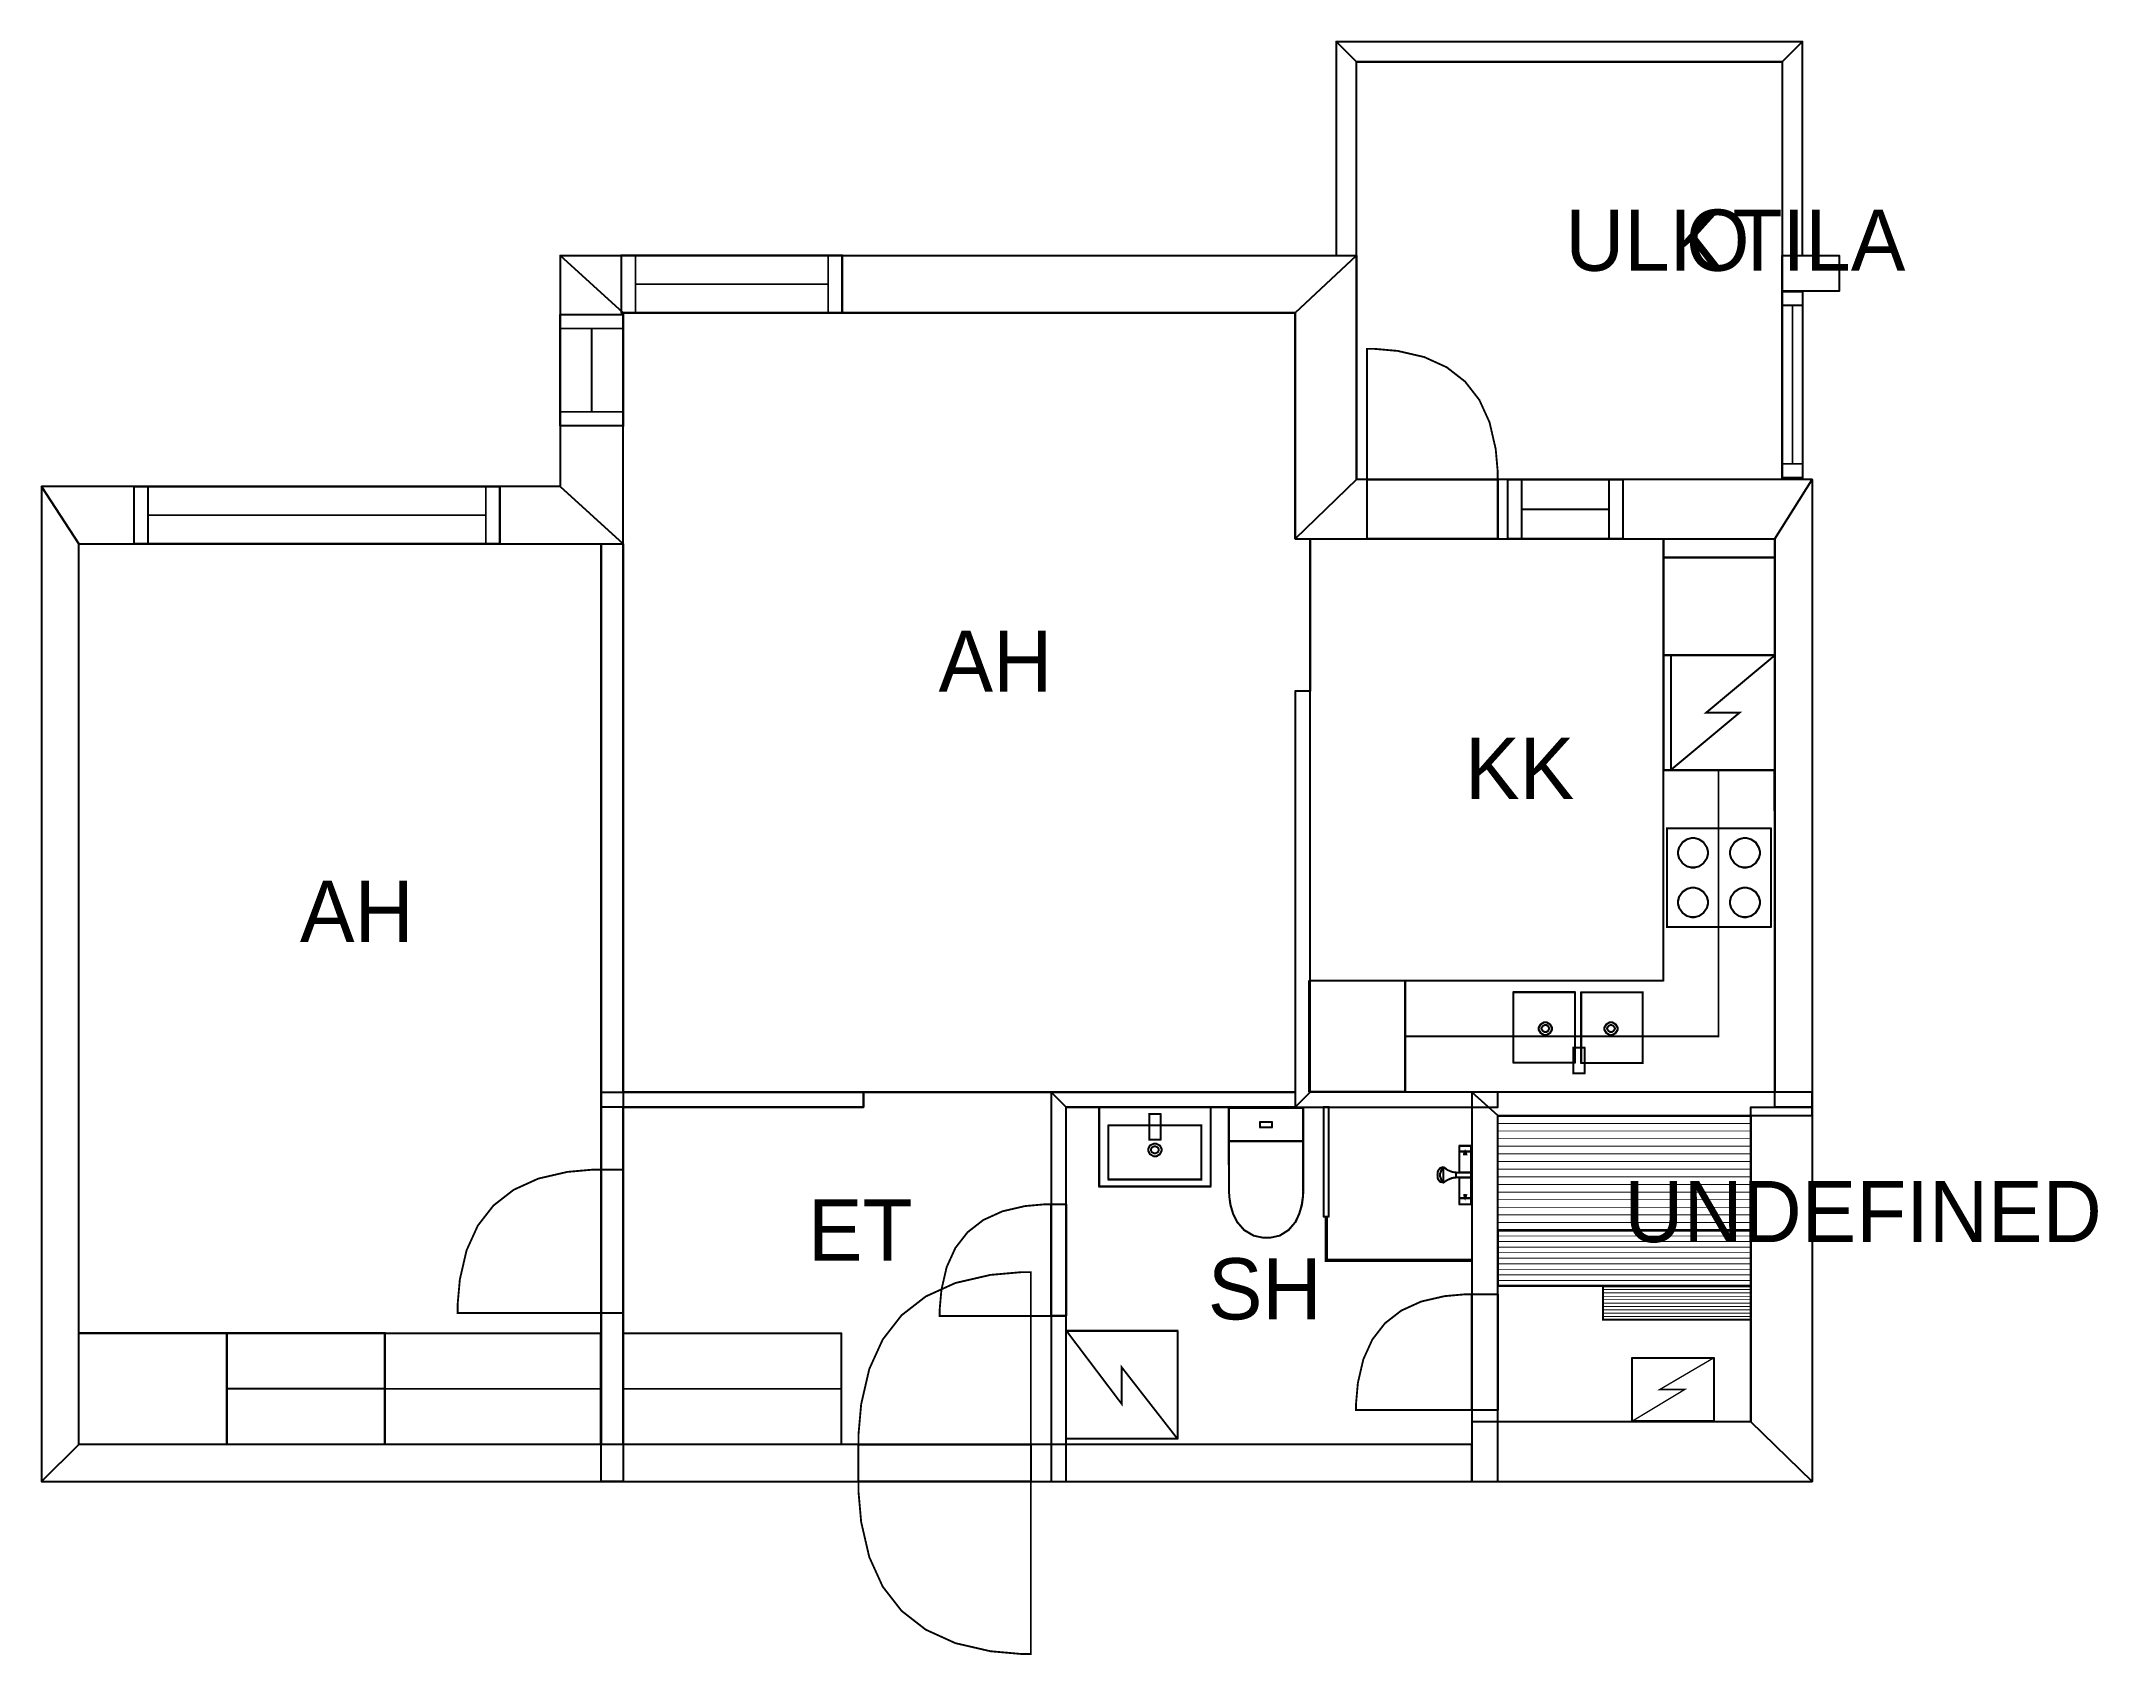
# Model space of a CAD drawing. Extents: x 0.4 to 12, y 0 to 9.1.
import ezdxf

# ---------------------------------------------------------------- set-up
doc = ezdxf.new("R2010")
doc.units = 0
doc.layers.get('0').update_dxf_attribs({"linetype": 'CONTINUOUS'})

msp = doc.modelspace()

# ---------------------------------------------------------------- linework, layer by layer
at = {"color": 0}
for points, const_width in [([(7.68614, 9.06256), (10.3065, 9.06256), (10.1919, 8.94797), (7.80072, 8.94797), (7.68614, 9.06256)], 0.002083), ([(7.80072, 7.86214), (7.80072, 8.94797), (7.68614, 9.06256), (7.68614, 7.86214), (7.80072, 7.86214)], 0.002083), ([(10.1919, 8.94797), (10.1919, 7.86214), (10.3065, 7.86214), (10.3065, 9.06256), (10.1919, 8.94797)], 0.002083), ([(7.80072, 8.94797), (10.1919, 8.94797), (10.1919, 6.60297), (7.80072, 6.60297), (7.80072, 8.94797)], 0.002083), ([(3.32824, 7.86214), (7.80072, 7.86214), (7.45697, 7.53922), (3.6824, 7.53922), (3.32824, 7.86214)], 0.002083), ([(3.6824, 6.24192), (3.6824, 7.53922), (3.32824, 7.86214), (3.32824, 6.56483), (3.6824, 6.24192)], 0.002083), ([(3.67279, 7.86214), (4.91124, 7.86214), (4.91124, 7.53922), (3.67279, 7.53922), (3.67279, 7.86214)], 0.010417), ([(3.67279, 7.86214), (4.91124, 7.86214), (4.91124, 7.53922), (3.67279, 7.53922), (3.67279, 7.86214)], 0.010417), ([(7.80072, 7.86214), (7.80072, 6.60297), (7.45697, 6.26964), (7.45697, 7.53922), (7.80072, 7.86214)], 0.002083), ([(10.1919, 7.66004), (10.3065, 7.66004), (10.3065, 6.61296), (10.1919, 6.61296), (10.1919, 7.66004)], 0.010417), ([(10.1919, 7.66004), (10.3065, 7.66004), (10.3065, 6.61296), (10.1919, 6.61296), (10.1919, 7.66004)], 0.010417), ([(10.1919, 7.66129), (10.3065, 7.66129), (10.3065, 6.60297), (10.1919, 6.60297), (10.1919, 7.66129)], 0.002083), ([(3.32824, 7.52962), (3.6824, 7.52962), (3.6824, 6.90494), (3.32824, 6.90494), (3.32824, 7.52962)], 0.010417), ([(3.32824, 7.52962), (3.6824, 7.52962), (3.6824, 6.90494), (3.32824, 6.90494), (3.32824, 7.52962)], 0.010417), ([(8.59397, 6.60297), (8.59397, 6.646), (8.58247, 6.77501), (8.54807, 6.9241), (8.49072, 7.05024), (8.41043, 7.15343), (8.30724, 7.23372), (8.1811, 7.29107), (8.03201, 7.32547), (7.903, 7.33692), (7.86003, 7.33692), (7.86003, 6.60297), (8.59397, 6.60297)], 0.010417), ([(7.45697, 6.26964), (10.1507, 6.26964), (10.3591, 6.60297), (7.80072, 6.60297), (7.45697, 6.26964)], 0.002083), ([(7.85992, 6.60297), (8.59397, 6.60297), (8.59397, 6.26964), (7.85992, 6.26964), (7.85992, 6.60297)], 0.010417), ([(7.85992, 6.60297), (8.59397, 6.60297), (8.59397, 6.26964), (7.85992, 6.26964), (7.85992, 6.60297)], 0.010417), ([(8.6499, 6.60297), (9.29676, 6.60297), (9.29676, 6.26964), (8.6499, 6.26964), (8.6499, 6.60297)], 0.010417), ([(8.6499, 6.60297), (9.29676, 6.60297), (9.29676, 6.26964), (8.6499, 6.26964), (8.6499, 6.60297)], 0.010417), ([(10.3591, 6.60297), (10.3591, 3.07943), (10.1507, 3.07943), (10.1507, 6.26964), (10.3591, 6.60297)], 0.002083), ([(0.623643, 6.24192), (3.6824, 6.24192), (3.32824, 6.56483), (0.41531, 6.56483), (0.623643, 6.24192)], 0.002083), ([(0.623643, 1.18408), (0.623643, 6.24192), (0.41531, 6.56483), (0.41531, 0.975749), (0.623643, 1.18408)], 0.002083), ([(0.935221, 6.56483), (2.98844, 6.56483), (2.98844, 6.24192), (0.935221, 6.24192), (0.935221, 6.56483)], 0.010417), ([(0.935221, 6.56483), (2.98844, 6.56483), (2.98844, 6.24192), (0.935221, 6.24192), (0.935221, 6.56483)], 0.010417), ([(3.5574, 6.24192), (3.6824, 6.24192), (3.6824, 0.975749), (3.5574, 0.975749), (3.5574, 6.24192)], 0.002083), ([(9.52572, 6.26964), (9.52572, 6.16547), (10.1507, 6.16547), (10.1507, 6.26964), (9.52572, 6.26964)], 0.010417), ([(9.52572, 6.16547), (9.52572, 5.61632), (10.1507, 5.61632), (10.1507, 6.16547), (9.52572, 6.16547)], 0.010417), ([(9.52539, 5.61626), (9.52539, 4.9706), (10.1504, 4.9706), (10.1504, 5.61626), (9.52539, 5.61626)], 0.010762), ([(9.52539, 5.61626), (9.52539, 4.9706), (9.56706, 4.9706), (9.56706, 5.61626), (9.52539, 5.61626)], 0.010762), ([(7.45697, 5.41471), (7.45697, 3.07943), (7.54031, 3.16276), (7.54031, 5.41471), (7.45697, 5.41471)], 0.002083), ([(8.07411, 3.16396), (8.07411, 3.79031), (9.52496, 3.79031), (9.52496, 4.97049), (10.1504, 4.97049), (10.1507, 3.16271), (8.07411, 3.16396)], 0.010417), ([(9.83361, 4.96924), (9.83361, 3.47689), (8.07411, 3.47689), (8.07411, 3.16292), (10.1507, 3.16271), (10.1476, 4.96924), (9.83361, 4.96924)], 0.010417), ([(9.54486, 4.64529), (9.54486, 4.08914), (10.1282, 4.08914), (10.1282, 4.64529), (9.54486, 4.64529)], 0.010417), ([(9.69069, 4.42361), (9.68257, 4.42361), (9.65826, 4.43018), (9.63178, 4.44803), (9.61387, 4.47456), (9.60736, 4.49886), (9.60736, 4.50694), (9.60736, 4.51508), (9.61387, 4.53939), (9.63178, 4.56586), (9.65826, 4.58376), (9.68257, 4.59028), (9.69069, 4.59028), (9.69879, 4.59028), (9.7231, 4.58376), (9.74963, 4.56586), (9.76747, 4.53939), (9.77403, 4.51508), (9.77403, 4.50694), (9.77403, 4.49886), (9.76747, 4.47456), (9.74963, 4.44803), (9.7231, 4.43018), (9.69879, 4.42361), (9.69069, 4.42361)], 0.010417), ([(9.98236, 4.42361), (9.97424, 4.42361), (9.94993, 4.43018), (9.92344, 4.44803), (9.90554, 4.47456), (9.89903, 4.49886), (9.89903, 4.50694), (9.89903, 4.51508), (9.90554, 4.53939), (9.92344, 4.56586), (9.94993, 4.58376), (9.97424, 4.59028), (9.98236, 4.59028), (9.99046, 4.59028), (10.0148, 4.58376), (10.0413, 4.56586), (10.0591, 4.53939), (10.0657, 4.51508), (10.0657, 4.50694), (10.0657, 4.49886), (10.0591, 4.47456), (10.0413, 4.44803), (10.0148, 4.43018), (9.99046, 4.42361), (9.98236, 4.42361)], 0.010417), ([(9.69069, 4.14507), (9.68257, 4.14507), (9.65826, 4.15164), (9.63178, 4.16949), (9.61387, 4.19596), (9.60736, 4.22032), (9.60736, 4.2284), (9.60736, 4.23654), (9.61387, 4.26085), (9.63178, 4.28733), (9.65826, 4.30524), (9.68257, 4.31174), (9.69069, 4.31174), (9.69879, 4.31174), (9.7231, 4.30524), (9.74963, 4.28733), (9.76747, 4.26085), (9.77403, 4.23654), (9.77403, 4.2284), (9.77403, 4.22032), (9.76747, 4.19596), (9.74963, 4.16949), (9.7231, 4.15164), (9.69879, 4.14507), (9.69069, 4.14507)], 0.010417), ([(9.98236, 4.14507), (9.97424, 4.14507), (9.94993, 4.15164), (9.92344, 4.16949), (9.90554, 4.19596), (9.89903, 4.22032), (9.89903, 4.2284), (9.89903, 4.23654), (9.90554, 4.26085), (9.92344, 4.28733), (9.94993, 4.30524), (9.97424, 4.31174), (9.98236, 4.31174), (9.99046, 4.31174), (10.0148, 4.30524), (10.0413, 4.28733), (10.0591, 4.26085), (10.0657, 4.23654), (10.0657, 4.2284), (10.0657, 4.22032), (10.0591, 4.19596), (10.0413, 4.16949), (10.0148, 4.15164), (9.99046, 4.14507), (9.98236, 4.14507)], 0.010417), ([(8.68251, 3.72499), (9.02696, 3.72499), (9.02696, 3.32747), (8.68251, 3.32747), (8.68251, 3.72499)], 0.010417), ([(9.06321, 3.72407), (9.40771, 3.72407), (9.40771, 3.32644), (9.06321, 3.32644), (9.06321, 3.72407)], 0.010417), ([(8.82493, 3.51975), (8.82493, 3.52621), (8.83556, 3.54557), (8.85493, 3.55621), (8.86139, 3.55621), (8.86778, 3.55621), (8.88715, 3.54557), (8.89785, 3.52621), (8.89785, 3.51975), (8.89785, 3.51335), (8.88715, 3.49397), (8.86778, 3.48329), (8.86139, 3.48329), (8.85493, 3.48329), (8.83556, 3.49397), (8.82493, 3.51335), (8.82493, 3.51975)], 0.008333), ([(8.84056, 3.51975), (8.84056, 3.52344), (8.84662, 3.5345), (8.85769, 3.54058), (8.86139, 3.54058), (8.86501, 3.54058), (8.87608, 3.5345), (8.88222, 3.52344), (8.88222, 3.51975), (8.88222, 3.51611), (8.87608, 3.50504), (8.86501, 3.49892), (8.86139, 3.49892), (8.85769, 3.49892), (8.84662, 3.50504), (8.84056, 3.51611), (8.84056, 3.51975)], 0.008333), ([(9.19358, 3.51975), (9.19358, 3.52621), (9.20421, 3.54557), (9.22358, 3.55621), (9.23004, 3.55621), (9.23643, 3.55621), (9.25581, 3.54557), (9.2665, 3.52621), (9.2665, 3.51975), (9.2665, 3.51335), (9.25581, 3.49397), (9.23643, 3.48329), (9.23004, 3.48329), (9.22358, 3.48329), (9.20421, 3.49397), (9.19358, 3.51335), (9.19358, 3.51975)], 0.008333), ([(9.20921, 3.51975), (9.20921, 3.52344), (9.21528, 3.5345), (9.22635, 3.54058), (9.23004, 3.54058), (9.23367, 3.54058), (9.24474, 3.5345), (9.25087, 3.52344), (9.25087, 3.51975), (9.25087, 3.51611), (9.24474, 3.50504), (9.23367, 3.49892), (9.23004, 3.49892), (9.22635, 3.49892), (9.21528, 3.50504), (9.20921, 3.51611), (9.20921, 3.51975)], 0.008333), ([(9.01882, 3.41385), (9.08132, 3.41385), (9.08132, 3.26801), (9.01882, 3.26801), (9.01882, 3.41385)], 0.010417), ([(3.5574, 3.16276), (5.03228, 3.16276), (5.03228, 3.07943), (3.5574, 3.07943), (3.5574, 3.16276)], 0.002083), ([(7.45697, 3.07943), (6.16997, 3.07943), (6.08664, 3.16276), (7.45697, 3.16276), (7.45697, 3.07943)], 0.002083), ([(6.08664, 3.16276), (6.08664, 0.975749), (6.16997, 0.975749), (6.16997, 3.07943), (6.08664, 3.16276)], 0.002083), ([(7.45697, 3.07943), (8.59407, 3.07943), (8.59407, 3.16276), (7.54031, 3.16276), (7.45697, 3.07943)], 0.002083), ([(8.59407, 3.03168), (10.3591, 3.03168), (10.3591, 3.16276), (8.44824, 3.16276), (8.59407, 3.03168)], 0.002083), ([(8.44824, 3.16276), (8.44824, 0.975749), (8.59407, 0.975749), (8.59407, 3.03168), (8.44824, 3.16276)], 0.002083), ([(6.35585, 3.0779), (6.98085, 3.0779), (6.98085, 2.6326), (6.35585, 2.6326), (6.35585, 3.0779)], 0.010417), ([(6.6371, 3.04081), (6.6996, 3.04081), (6.6996, 2.89497), (6.6371, 2.89497), (6.6371, 3.04081)], 0.010417), ([(7.0841, 3.07417), (7.50065, 3.07417), (7.50065, 2.88687), (7.0841, 2.88687), (7.0841, 3.07417)], 0.010417), ([(7.61735, 3.07937), (7.64339, 3.07937), (7.64339, 2.4624), (7.61735, 2.4624), (7.61735, 3.07937)], 0.010417), ([(7.61735, 3.07937), (7.64339, 3.07937), (7.64339, 2.4624), (7.61735, 2.4624), (7.61735, 3.07937)], 0.010417), ([(8.59403, 3.03028), (10.0152, 3.03028), (10.0152, 2.38775), (8.59403, 2.38775), (8.59403, 3.03028)], 0.010417), ([(10.3591, 3.07943), (10.3591, 0.975749), (10.0162, 1.31223), (10.0162, 3.07943), (10.3591, 3.07943)], 0.002083), ([(6.40793, 2.97683), (6.92876, 2.97683), (6.92876, 2.67188), (6.40793, 2.67188), (6.40793, 2.97683)], 0.010417), ([(7.50065, 2.61854), (7.50065, 2.61854), (7.50071, 2.60682), (7.49908, 2.57585), (7.49294, 2.53201), (7.47954, 2.48178), (7.45594, 2.43158), (7.41949, 2.38775), (7.36735, 2.35678), (7.31429, 2.345), (7.29665, 2.345), (7.27832, 2.345), (7.22347, 2.35678), (7.16938, 2.38775), (7.13157, 2.43158), (7.10715, 2.48178), (7.09315, 2.53201), (7.08675, 2.57585), (7.08501, 2.60682), (7.08513, 2.61854), (7.08513, 2.61854), (7.0841, 2.88687), (7.50065, 2.88687), (7.50065, 2.61854)], 0.010417), ([(7.25928, 2.99631), (7.32547, 2.99631), (7.32547, 2.96474), (7.25928, 2.96474), (7.25928, 2.99631)], 0.010417), ([(6.70481, 2.83886), (6.70481, 2.83247), (6.69412, 2.8131), (6.67475, 2.8024), (6.66835, 2.8024), (6.66189, 2.8024), (6.64253, 2.8131), (6.63189, 2.83247), (6.63189, 2.83886), (6.63189, 2.84532), (6.64253, 2.86469), (6.66189, 2.87532), (6.66835, 2.87532), (6.67475, 2.87532), (6.69412, 2.86469), (6.70481, 2.84532), (6.70481, 2.83886)], 0.008333), ([(6.68918, 2.83886), (6.68918, 2.83524), (6.68306, 2.82417), (6.67199, 2.81803), (6.66835, 2.81803), (6.66465, 2.81803), (6.6536, 2.82417), (6.64751, 2.83524), (6.64751, 2.83886), (6.64751, 2.84256), (6.6536, 2.85363), (6.66465, 2.85969), (6.66835, 2.85969), (6.67199, 2.85969), (6.68306, 2.85363), (6.68918, 2.84256), (6.68918, 2.83886)], 0.008333), ([(8.37944, 2.86208), (8.37944, 2.82878), (8.44299, 2.82878), (8.44299, 2.86208), (8.37944, 2.86208)], 0.010417), ([(8.37944, 2.82878), (8.37944, 2.71208), (8.44299, 2.71208), (8.44299, 2.82878), (8.37944, 2.82878)], 0.010417), ([(8.41069, 2.82878), (8.41189, 2.82557), (8.41575, 2.81592), (8.41694, 2.81315), (8.41694, 2.81315), (8.41547, 2.81315), (8.41118, 2.81315), (8.4069, 2.81315), (8.40549, 2.81315), (8.40549, 2.81315), (8.40614, 2.81554), (8.4095, 2.82553), (8.41069, 2.82878)], 0.010417), ([(3.5574, 2.72765), (3.51019, 2.72765), (3.3686, 2.71511), (3.20503, 2.67736), (3.06657, 2.61442), (2.95329, 2.52632), (2.86518, 2.41303), (2.80225, 2.27458), (2.76449, 2.111), (2.75196, 1.9694), (2.75196, 1.92219), (3.5574, 1.92219), (3.5574, 2.72765)], 0.010417), ([(3.5574, 2.72765), (3.6824, 2.72765), (3.6824, 1.92219), (3.5574, 1.92219), (3.5574, 2.72765)], 0.010417), ([(3.5574, 2.72765), (3.6824, 2.72765), (3.6824, 1.92219), (3.5574, 1.92219), (3.5574, 2.72765)], 0.010417), ([(8.44299, 2.71208), (8.44299, 2.68397), (8.35965, 2.68397), (8.35965, 2.69103), (8.35965, 2.70682), (8.35965, 2.71208), (8.38049, 2.71208), (8.42736, 2.71208), (8.44299, 2.71208)], 0.010417), ([(8.37944, 2.68397), (8.37944, 2.56733), (8.44299, 2.56733), (8.44299, 2.68397), (8.37944, 2.68397)], 0.010417), ([(8.37944, 2.56836), (8.37944, 2.53293), (8.44299, 2.53293), (8.44299, 2.56836), (8.37944, 2.56836)], 0.010417), ([(8.41069, 2.56836), (8.41189, 2.57161), (8.41575, 2.58128), (8.41694, 2.58399), (8.41694, 2.58399), (8.41547, 2.58399), (8.41118, 2.58399), (8.4069, 2.58399), (8.40549, 2.58399), (8.40549, 2.58399), (8.40614, 2.58165), (8.4095, 2.57167), (8.41069, 2.56836)], 0.010417), ([(6.08664, 2.53304), (6.04986, 2.53304), (5.93967, 2.52328), (5.81228, 2.49388), (5.70449, 2.44488), (5.61632, 2.37631), (5.54775, 2.28814), (5.49875, 2.18033), (5.46935, 2.05296), (5.45958, 1.94276), (5.45958, 1.90597), (6.08664, 1.90597), (6.08664, 2.53304)], 0.010417), ([(6.08664, 2.53304), (6.16997, 2.53304), (6.16997, 1.90597), (6.08664, 1.90597), (6.08664, 2.53304)], 0.010417), ([(6.08664, 2.53304), (6.16997, 2.53304), (6.16997, 1.90597), (6.08664, 1.90597), (6.08664, 2.53304)], 0.010417), ([(8.595, 2.38629), (10.0162, 2.38629), (10.0162, 2.0746), (8.595, 2.0746), (8.595, 2.38629)], 0.010417), ([(5.00353, 1.18408), (5.00353, 1.24083), (5.01861, 1.41092), (5.06396, 1.60742), (5.1396, 1.77376), (5.24539, 1.90983), (5.38146, 2.01563), (5.54779, 2.09125), (5.74431, 2.13661), (5.91439, 2.15169), (5.97114, 2.15169), (5.97114, 1.18408), (5.00353, 1.18408)], 0.010417), ([(8.44824, 2.02761), (8.41015, 2.02761), (8.2959, 2.01747), (8.16385, 1.98703), (8.05214, 1.93625), (7.96072, 1.86518), (7.8896, 1.77376), (7.83882, 1.66206), (7.80838, 1.53), (7.79824, 1.41575), (7.79824, 1.37766), (8.44824, 1.37766), (8.44824, 2.02761)], 0.010417), ([(8.44824, 2.02761), (8.59407, 2.02761), (8.59407, 1.37777), (8.44824, 1.37777), (8.44824, 2.02761)], 0.010417), ([(8.44824, 2.02761), (8.59407, 2.02761), (8.59407, 1.37777), (8.44824, 1.37777), (8.44824, 2.02761)], 0.010417), ([(9.18528, 2.07319), (10.0161, 2.07319), (10.0161, 1.88411), (9.18528, 1.88411), (9.18528, 2.07319)], 0.010417), ([(0.623643, 1.81006), (1.45529, 1.81006), (1.45529, 1.18506), (0.623643, 1.18506), (0.623643, 1.81006)], 0.010417), ([(1.45535, 1.81006), (2.34244, 1.81006), (2.34244, 1.18506), (1.45535, 1.18506), (1.45535, 1.81006)], 0.010417), ([(2.3425, 1.80908), (3.55518, 1.80908), (3.55518, 1.18408), (2.3425, 1.18408), (2.3425, 1.80908)], 0.010417), ([(3.68246, 1.80908), (4.90653, 1.80908), (4.90653, 1.18408), (3.68246, 1.18408), (3.68246, 1.80908)], 0.010417), ([(6.16997, 1.82303), (6.79497, 1.82303), (6.79497, 1.21636), (6.16997, 1.21636), (6.16997, 1.82303)], 0.010417), ([(9.34864, 1.67122), (9.80778, 1.67122), (9.80778, 1.31494), (9.34864, 1.31494), (9.34864, 1.67122)], 0.007653), ([(10.0162, 1.31223), (8.44824, 1.31223), (8.44824, 0.975749), (10.3591, 0.975749), (10.0162, 1.31223)], 0.002083), ([(8.44824, 1.18408), (0.623643, 1.18408), (0.41531, 0.975749), (8.44824, 0.975749), (8.44824, 1.18408)], 0.002083), ([(5.00353, 1.18408), (5.97114, 1.18408), (5.97114, 0.975749), (5.00353, 0.975749), (5.00353, 1.18408)], 0.010417), ([(5.00353, 1.18408), (5.97114, 1.18408), (5.97114, 0.975749), (5.00353, 0.975749), (5.00353, 1.18408)], 0.010417), ([(5.00353, 0.975749), (5.00353, 0.919054), (5.01861, 0.748969), (5.06396, 0.552463), (5.1396, 0.386122), (5.24539, 0.250054), (5.38146, 0.14426), (5.54779, 0.068631), (5.74431, 0.023275), (5.91439, 0.008138), (5.97114, 0.008138), (5.97114, 0.975749), (5.00353, 0.975749)], 0.010417)]:
    msp.add_lwpolyline(points, close=True, dxfattribs=dict(at, const_width=const_width))
at = {"color": 7}
for points in [[(7.80072, 7.86214), (7.80072, 8.94797), (7.68614, 9.06256), (7.68614, 7.86214), (7.80072, 7.86214)], [(7.68614, 9.06256), (10.3065, 9.06256), (10.1919, 8.94797), (7.80072, 8.94797), (7.68614, 9.06256)], [(10.1919, 8.94797), (10.1919, 7.86214), (10.3065, 7.86214), (10.3065, 9.06256), (10.1919, 8.94797)], [(7.80072, 8.94797), (10.1919, 8.94797), (10.1919, 6.60297), (7.80072, 6.60297), (7.80072, 8.94797)], [(3.67279, 7.86214), (4.91124, 7.86214), (4.91124, 7.53922), (3.67279, 7.53922), (3.67279, 7.86214)], [(3.67279, 7.86214), (4.91124, 7.86214), (4.91124, 7.53922), (3.67279, 7.53922), (3.67279, 7.86214)], [(10.1919, 7.66004), (10.3065, 7.66004), (10.3065, 6.61296), (10.1919, 6.61296), (10.1919, 7.66004)], [(10.1919, 7.66004), (10.3065, 7.66004), (10.3065, 6.61296), (10.1919, 6.61296), (10.1919, 7.66004)], [(3.32824, 7.52962), (3.6824, 7.52962), (3.6824, 6.90494), (3.32824, 6.90494), (3.32824, 7.52962)], [(3.32824, 7.52962), (3.6824, 7.52962), (3.6824, 6.90494), (3.32824, 6.90494), (3.32824, 7.52962)], [(7.45697, 6.26964), (7.54031, 6.26964), (7.54031, 5.41471), (7.45697, 5.41471), (7.45697, 3.16276), (3.6824, 3.16276), (3.6824, 7.53922), (7.45697, 7.53922), (7.45697, 6.26964)], [(7.85992, 6.60297), (8.59397, 6.60297), (8.59397, 6.26964), (7.85992, 6.26964), (7.85992, 6.60297)], [(7.85992, 6.60297), (8.59397, 6.60297), (8.59397, 6.26964), (7.85992, 6.26964), (7.85992, 6.60297)], [(8.6499, 6.60297), (9.29676, 6.60297), (9.29676, 6.26964), (8.6499, 6.26964), (8.6499, 6.60297)], [(8.6499, 6.60297), (9.29676, 6.60297), (9.29676, 6.26964), (8.6499, 6.26964), (8.6499, 6.60297)], [(0.935221, 6.56483), (2.98844, 6.56483), (2.98844, 6.24192), (0.935221, 6.24192), (0.935221, 6.56483)], [(0.935221, 6.56483), (2.98844, 6.56483), (2.98844, 6.24192), (0.935221, 6.24192), (0.935221, 6.56483)], [(0.623643, 6.24192), (3.5574, 6.24192), (3.5574, 1.18408), (0.623643, 1.18408), (0.623643, 6.24192)], [(7.54031, 6.26964), (10.1507, 6.26964), (10.1507, 3.16276), (7.54031, 3.16276), (7.54031, 6.26964)], [(9.52572, 6.26964), (10.1507, 6.26964), (10.1507, 6.16547), (9.52572, 6.16547), (9.52572, 6.26964)], [(9.52572, 6.16547), (10.1507, 6.16547), (10.1507, 5.61632), (9.52572, 5.61632), (9.52572, 6.16547)], [(9.52539, 5.61626), (10.1504, 5.61626), (10.1504, 4.9706), (9.52539, 4.9706), (9.52539, 5.61626)], [(9.52539, 5.61626), (9.56706, 5.61626), (9.56706, 4.9706), (9.52539, 4.9706), (9.52539, 5.61626)], [(8.07411, 3.16396), (8.07411, 3.79031), (9.52496, 3.79031), (9.52496, 4.97049), (10.1504, 4.97049), (10.1507, 3.16271), (8.07411, 3.16396)], [(9.54486, 4.64529), (10.1282, 4.64529), (10.1282, 4.08914), (9.54486, 4.08914), (9.54486, 4.64529)], [(9.69069, 4.42361), (9.68257, 4.42361), (9.65826, 4.43018), (9.63178, 4.44803), (9.61387, 4.47456), (9.60736, 4.49886), (9.60736, 4.50694), (9.60736, 4.51508), (9.61387, 4.53939), (9.63178, 4.56586), (9.65826, 4.58376), (9.68257, 4.59028), (9.69069, 4.59028), (9.69879, 4.59028), (9.7231, 4.58376), (9.74963, 4.56586), (9.76747, 4.53939), (9.77403, 4.51508), (9.77403, 4.50694), (9.77403, 4.49886), (9.76747, 4.47456), (9.74963, 4.44803), (9.7231, 4.43018), (9.69879, 4.42361), (9.69069, 4.42361)], [(9.98236, 4.42361), (9.97424, 4.42361), (9.94993, 4.43018), (9.92344, 4.44803), (9.90554, 4.47456), (9.89903, 4.49886), (9.89903, 4.50694), (9.89903, 4.51508), (9.90554, 4.53939), (9.92344, 4.56586), (9.94993, 4.58376), (9.97424, 4.59028), (9.98236, 4.59028), (9.99046, 4.59028), (10.0148, 4.58376), (10.0413, 4.56586), (10.0591, 4.53939), (10.0657, 4.51508), (10.0657, 4.50694), (10.0657, 4.49886), (10.0591, 4.47456), (10.0413, 4.44803), (10.0148, 4.43018), (9.99046, 4.42361), (9.98236, 4.42361)], [(9.69069, 4.14507), (9.68257, 4.14507), (9.65826, 4.15164), (9.63178, 4.16949), (9.61387, 4.19596), (9.60736, 4.22032), (9.60736, 4.2284), (9.60736, 4.23654), (9.61387, 4.26085), (9.63178, 4.28733), (9.65826, 4.30524), (9.68257, 4.31174), (9.69069, 4.31174), (9.69879, 4.31174), (9.7231, 4.30524), (9.74963, 4.28733), (9.76747, 4.26085), (9.77403, 4.23654), (9.77403, 4.2284), (9.77403, 4.22032), (9.76747, 4.19596), (9.74963, 4.16949), (9.7231, 4.15164), (9.69879, 4.14507), (9.69069, 4.14507)], [(9.98236, 4.14507), (9.97424, 4.14507), (9.94993, 4.15164), (9.92344, 4.16949), (9.90554, 4.19596), (9.89903, 4.22032), (9.89903, 4.2284), (9.89903, 4.23654), (9.90554, 4.26085), (9.92344, 4.28733), (9.94993, 4.30524), (9.97424, 4.31174), (9.98236, 4.31174), (9.99046, 4.31174), (10.0148, 4.30524), (10.0413, 4.28733), (10.0591, 4.26085), (10.0657, 4.23654), (10.0657, 4.2284), (10.0657, 4.22032), (10.0591, 4.19596), (10.0413, 4.16949), (10.0148, 4.15164), (9.99046, 4.14507), (9.98236, 4.14507)], [(8.68251, 3.72499), (9.02696, 3.72499), (9.02696, 3.32747), (8.68251, 3.32747), (8.68251, 3.72499)], [(9.06321, 3.72407), (9.40771, 3.72407), (9.40771, 3.32644), (9.06321, 3.32644), (9.06321, 3.72407)], [(8.82493, 3.51975), (8.82493, 3.52621), (8.83556, 3.54557), (8.85493, 3.55621), (8.86139, 3.55621), (8.86778, 3.55621), (8.88715, 3.54557), (8.89785, 3.52621), (8.89785, 3.51975), (8.89785, 3.51335), (8.88715, 3.49397), (8.86778, 3.48329), (8.86139, 3.48329), (8.85493, 3.48329), (8.83556, 3.49397), (8.82493, 3.51335), (8.82493, 3.51975)], [(8.84056, 3.51975), (8.84056, 3.52344), (8.84662, 3.5345), (8.85769, 3.54058), (8.86139, 3.54058), (8.86501, 3.54058), (8.87608, 3.5345), (8.88222, 3.52344), (8.88222, 3.51975), (8.88222, 3.51611), (8.87608, 3.50504), (8.86501, 3.49892), (8.86139, 3.49892), (8.85769, 3.49892), (8.84662, 3.50504), (8.84056, 3.51611), (8.84056, 3.51975)], [(9.19358, 3.51975), (9.19358, 3.52621), (9.20421, 3.54557), (9.22358, 3.55621), (9.23004, 3.55621), (9.23643, 3.55621), (9.25581, 3.54557), (9.2665, 3.52621), (9.2665, 3.51975), (9.2665, 3.51335), (9.25581, 3.49397), (9.23643, 3.48329), (9.23004, 3.48329), (9.22358, 3.48329), (9.20421, 3.49397), (9.19358, 3.51335), (9.19358, 3.51975)], [(9.20921, 3.51975), (9.20921, 3.52344), (9.21528, 3.5345), (9.22635, 3.54058), (9.23004, 3.54058), (9.23367, 3.54058), (9.24474, 3.5345), (9.25087, 3.52344), (9.25087, 3.51975), (9.25087, 3.51611), (9.24474, 3.50504), (9.23367, 3.49892), (9.23004, 3.49892), (9.22635, 3.49892), (9.21528, 3.50504), (9.20921, 3.51611), (9.20921, 3.51975)], [(9.01882, 3.41385), (9.08132, 3.41385), (9.08132, 3.26801), (9.01882, 3.26801), (9.01882, 3.41385)], [(6.08664, 1.18408), (3.6824, 1.18408), (3.6824, 3.07943), (5.03228, 3.07943), (5.03228, 3.16276), (6.08664, 3.16276), (6.08664, 1.18408)], [(6.16997, 3.07943), (8.44824, 3.07943), (8.44824, 1.18408), (6.16997, 1.18408), (6.16997, 3.07943)], [(6.35585, 3.0779), (6.98085, 3.0779), (6.98085, 2.6326), (6.35585, 2.6326), (6.35585, 3.0779)], [(6.6371, 3.04081), (6.6996, 3.04081), (6.6996, 2.89497), (6.6371, 2.89497), (6.6371, 3.04081)], [(7.0841, 3.07417), (7.50065, 3.07417), (7.50065, 2.88687), (7.0841, 2.88687), (7.0841, 3.07417)], [(7.61735, 3.07937), (7.64339, 3.07937), (7.64339, 2.4624), (7.61735, 2.4624), (7.61735, 3.07937)], [(7.61735, 3.07937), (7.64339, 3.07937), (7.64339, 2.4624), (7.61735, 2.4624), (7.61735, 3.07937)], [(8.59403, 3.03028), (10.0152, 3.03028), (10.0152, 2.38775), (8.59403, 2.38775), (8.59403, 3.03028)], [(8.59407, 3.03168), (10.0162, 3.03168), (10.0162, 1.31223), (8.59407, 1.31223), (8.59407, 3.03168)], [(6.40793, 2.97683), (6.92876, 2.97683), (6.92876, 2.67188), (6.40793, 2.67188), (6.40793, 2.97683)], [(7.25928, 2.99631), (7.32547, 2.99631), (7.32547, 2.96474), (7.25928, 2.96474), (7.25928, 2.99631)], [(6.70481, 2.83886), (6.70481, 2.83247), (6.69412, 2.8131), (6.67475, 2.8024), (6.66835, 2.8024), (6.66189, 2.8024), (6.64253, 2.8131), (6.63189, 2.83247), (6.63189, 2.83886), (6.63189, 2.84532), (6.64253, 2.86469), (6.66189, 2.87532), (6.66835, 2.87532), (6.67475, 2.87532), (6.69412, 2.86469), (6.70481, 2.84532), (6.70481, 2.83886)], [(6.68918, 2.83886), (6.68918, 2.83524), (6.68306, 2.82417), (6.67199, 2.81803), (6.66835, 2.81803), (6.66465, 2.81803), (6.6536, 2.82417), (6.64751, 2.83524), (6.64751, 2.83886), (6.64751, 2.84256), (6.6536, 2.85363), (6.66465, 2.85969), (6.66835, 2.85969), (6.67199, 2.85969), (6.68306, 2.85363), (6.68918, 2.84256), (6.68918, 2.83886)], [(7.50065, 2.61854), (7.50065, 2.61854), (7.50071, 2.60682), (7.49908, 2.57585), (7.49294, 2.53201), (7.47954, 2.48178), (7.45594, 2.43158), (7.41949, 2.38775), (7.36735, 2.35678), (7.31429, 2.345), (7.29665, 2.345), (7.27832, 2.345), (7.22347, 2.35678), (7.16938, 2.38775), (7.13157, 2.43158), (7.10715, 2.48178), (7.09315, 2.53201), (7.08675, 2.57585), (7.08501, 2.60682), (7.08513, 2.61854), (7.08513, 2.61854), (7.0841, 2.88687), (7.50065, 2.88687), (7.50065, 2.61854)], [(8.37944, 2.86208), (8.44299, 2.86208), (8.44299, 2.82878), (8.37944, 2.82878), (8.37944, 2.86208)], [(8.37944, 2.82878), (8.44299, 2.82878), (8.44299, 2.71208), (8.37944, 2.71208), (8.37944, 2.82878)], [(8.41069, 2.82878), (8.41189, 2.82557), (8.41575, 2.81592), (8.41694, 2.81315), (8.41694, 2.81315), (8.41547, 2.81315), (8.41118, 2.81315), (8.4069, 2.81315), (8.40549, 2.81315), (8.40549, 2.81315), (8.40614, 2.81554), (8.4095, 2.82553), (8.41069, 2.82878)], [(3.5574, 2.72765), (3.6824, 2.72765), (3.6824, 1.92219), (3.5574, 1.92219), (3.5574, 2.72765)], [(3.5574, 2.72765), (3.6824, 2.72765), (3.6824, 1.92219), (3.5574, 1.92219), (3.5574, 2.72765)], [(8.35965, 2.71208), (8.35331, 2.71208), (8.33436, 2.71576), (8.31196, 2.72569), (8.30757, 2.72879), (8.30599, 2.72982), (8.29139, 2.74001), (8.28987, 2.74024), (8.287, 2.74078), (8.2704, 2.7366), (8.25754, 2.71994), (8.25651, 2.71419), (8.25624, 2.71289), (8.25549, 2.70139), (8.25549, 2.69754), (8.25549, 2.69857), (8.25549, 2.69444), (8.25624, 2.68321), (8.25651, 2.68192), (8.25754, 2.67622), (8.2704, 2.6595), (8.287, 2.65539), (8.28987, 2.65588), (8.29139, 2.65614), (8.30599, 2.66629), (8.30757, 2.66732), (8.31196, 2.67046), (8.33436, 2.68033), (8.35331, 2.68397), (8.35965, 2.68397)], [(8.28879, 2.74024), (8.28825, 2.74001), (8.2781, 2.72814), (8.26904, 2.70437), (8.26904, 2.69646), (8.26926, 2.69021), (8.27849, 2.66758), (8.28825, 2.65642), (8.28879, 2.65588)], [(8.44299, 2.71208), (8.44299, 2.68397), (8.35965, 2.68397), (8.35965, 2.69103), (8.35965, 2.70682), (8.35965, 2.71208), (8.38049, 2.71208), (8.42736, 2.71208), (8.44299, 2.71208)], [(8.37944, 2.68397), (8.44299, 2.68397), (8.44299, 2.56733), (8.37944, 2.56733), (8.37944, 2.68397)], [(8.37944, 2.56836), (8.44299, 2.56836), (8.44299, 2.53293), (8.37944, 2.53293), (8.37944, 2.56836)], [(8.41069, 2.56836), (8.41189, 2.57161), (8.41575, 2.58128), (8.41694, 2.58399), (8.41694, 2.58399), (8.41547, 2.58399), (8.41118, 2.58399), (8.4069, 2.58399), (8.40549, 2.58399), (8.40549, 2.58399), (8.40614, 2.58165), (8.4095, 2.57167), (8.41069, 2.56836)], [(6.08664, 2.53304), (6.16997, 2.53304), (6.16997, 1.90597), (6.08664, 1.90597), (6.08664, 2.53304)], [(6.08664, 2.53304), (6.16997, 2.53304), (6.16997, 1.90597), (6.08664, 1.90597), (6.08664, 2.53304)], [(8.595, 2.38629), (10.0162, 2.38629), (10.0162, 2.0746), (8.595, 2.0746), (8.595, 2.38629)], [(8.44824, 2.02761), (8.59407, 2.02761), (8.59407, 1.37777), (8.44824, 1.37777), (8.44824, 2.02761)], [(8.44824, 2.02761), (8.59407, 2.02761), (8.59407, 1.37777), (8.44824, 1.37777), (8.44824, 2.02761)], [(9.18528, 2.07319), (10.0161, 2.07319), (10.0161, 1.88411), (9.18528, 1.88411), (9.18528, 2.07319)], [(0.623643, 1.81006), (1.45529, 1.81006), (1.45529, 1.18506), (0.623643, 1.18506), (0.623643, 1.81006)], [(1.45535, 1.81006), (2.34244, 1.81006), (2.34244, 1.18506), (1.45535, 1.18506), (1.45535, 1.81006)], [(2.3425, 1.80908), (3.55518, 1.80908), (3.55518, 1.18408), (2.3425, 1.18408), (2.3425, 1.80908)], [(3.68246, 1.80908), (4.90653, 1.80908), (4.90653, 1.18408), (3.68246, 1.18408), (3.68246, 1.80908)], [(6.16997, 1.82303), (6.79497, 1.82303), (6.79497, 1.21636), (6.16997, 1.21636), (6.16997, 1.82303)], [(9.34864, 1.67122), (9.80778, 1.67122), (9.80778, 1.31494), (9.34864, 1.31494), (9.34864, 1.67122)], [(5.00353, 1.18408), (5.97114, 1.18408), (5.97114, 0.975749), (5.00353, 0.975749), (5.00353, 1.18408)], [(5.00353, 1.18408), (5.97114, 1.18408), (5.97114, 0.975749), (5.00353, 0.975749), (5.00353, 1.18408)]]:
    msp.add_lwpolyline(points, close=True, dxfattribs=at)
at = {"color": 0}
for points in [[(3.6824, 6.24192), (3.6824, 7.53922), (3.32824, 7.86214), (3.32824, 6.56483), (3.6824, 6.24192)], [(3.32824, 7.86214), (7.80072, 7.86214), (7.45697, 7.53922), (3.6824, 7.53922), (3.32824, 7.86214)], [(7.80072, 7.86214), (7.80072, 6.60297), (7.45697, 6.26964), (7.45697, 7.53922), (7.80072, 7.86214)], [(10.1919, 7.86214), (10.5111, 7.86214), (10.5111, 7.66129), (10.1919, 7.66129), (10.1919, 7.86214)], [(10.1919, 7.66129), (10.3065, 7.66129), (10.3065, 6.60297), (10.1919, 6.60297), (10.1919, 7.66129)], [(7.45697, 6.26964), (10.1507, 6.26964), (10.3591, 6.60297), (7.80072, 6.60297), (7.45697, 6.26964)], [(10.3591, 6.60297), (10.3591, 3.07943), (10.1507, 3.07943), (10.1507, 6.26964), (10.3591, 6.60297)], [(0.623643, 6.24192), (3.6824, 6.24192), (3.32824, 6.56483), (0.41531, 6.56483), (0.623643, 6.24192)], [(0.623643, 1.18408), (0.623643, 6.24192), (0.41531, 6.56483), (0.41531, 0.975749), (0.623643, 1.18408)], [(3.5574, 6.24192), (3.6824, 6.24192), (3.6824, 0.975749), (3.5574, 0.975749), (3.5574, 6.24192)], [(7.45697, 5.41471), (7.45697, 3.07943), (7.54031, 3.16276), (7.54031, 5.41471), (7.45697, 5.41471)], [(7.5345, 3.79036), (8.07417, 3.79036), (8.07417, 3.16401), (7.5345, 3.16401), (7.5345, 3.79036)], [(3.5574, 3.16276), (5.03228, 3.16276), (5.03228, 3.07943), (3.5574, 3.07943), (3.5574, 3.16276)], [(7.45697, 3.07943), (6.16997, 3.07943), (6.08664, 3.16276), (7.45697, 3.16276), (7.45697, 3.07943)], [(6.08664, 3.16276), (6.08664, 0.975749), (6.16997, 0.975749), (6.16997, 3.07943), (6.08664, 3.16276)], [(7.45697, 3.07943), (8.59407, 3.07943), (8.59407, 3.16276), (7.54031, 3.16276), (7.45697, 3.07943)], [(8.44824, 3.16276), (8.44824, 0.975749), (8.59407, 0.975749), (8.59407, 3.03168), (8.44824, 3.16276)], [(8.59407, 3.03168), (10.3591, 3.03168), (10.3591, 3.16276), (8.44824, 3.16276), (8.59407, 3.03168)], [(10.3591, 3.07943), (10.3591, 0.975749), (10.0162, 1.31223), (10.0162, 3.07943), (10.3591, 3.07943)], [(10.0162, 1.31223), (8.44824, 1.31223), (8.44824, 0.975749), (10.3591, 0.975749), (10.0162, 1.31223)], [(8.44824, 1.18408), (0.623643, 1.18408), (0.41531, 0.975749), (8.44824, 0.975749), (8.44824, 1.18408)]]:
    msp.add_lwpolyline(points, close=True, dxfattribs=at)
for points, const_width in [([(3.75097, 7.86214), (3.75097, 7.53922)], 0.010417), ([(4.83317, 7.86214), (4.83317, 7.53922)], 0.010417), ([(3.75097, 7.70068), (4.83317, 7.70068)], 0.010417), ([(10.1919, 7.58188), (10.3065, 7.58188)], 0.010417), ([(10.2492, 7.58188), (10.2492, 6.69114)], 0.010417), ([(3.6824, 7.45144), (3.32824, 7.45144)], 0.010417), ([(3.50532, 6.98307), (3.50532, 7.45144)], 0.010417), ([(3.6824, 6.98307), (3.32824, 6.98307)], 0.010417), ([(8.72803, 6.26964), (8.72803, 6.60297)], 0.010417), ([(9.21864, 6.26964), (9.21864, 6.60297)], 0.010417), ([(10.1919, 6.69114), (10.3065, 6.69114)], 0.010417), ([(1.01329, 6.24186), (1.01329, 6.56478)], 0.010417), ([(2.91026, 6.24186), (2.91026, 6.56478)], 0.010417), ([(1.01329, 6.40332), (2.91026, 6.40332)], 0.010417), ([(8.72803, 6.43631), (9.21864, 6.43631)], 0.010417), ([(10.1504, 5.61626), (9.76389, 5.2934), (9.95139, 5.2934), (9.56392, 4.9706)], 0.010762), ([(8.35965, 2.71208), (8.35331, 2.71208), (8.33436, 2.71576), (8.31196, 2.72569), (8.30757, 2.72879), (8.30599, 2.72982), (8.29139, 2.74001), (8.28987, 2.74024), (8.287, 2.74078), (8.2704, 2.7366), (8.25754, 2.71994), (8.25651, 2.71419), (8.25624, 2.71289), (8.25549, 2.70139), (8.25549, 2.69754), (8.25549, 2.69857), (8.25549, 2.69444), (8.25624, 2.68321), (8.25651, 2.68192), (8.25754, 2.67622), (8.2704, 2.6595), (8.287, 2.65539), (8.28987, 2.65588), (8.29139, 2.65614), (8.30599, 2.66629), (8.30757, 2.66732), (8.31196, 2.67046), (8.33436, 2.68033), (8.35331, 2.68397), (8.35965, 2.68397)], 0.010417), ([(8.28879, 2.74024), (8.28825, 2.74001), (8.2781, 2.72814), (8.26904, 2.70437), (8.26904, 2.69646), (8.26926, 2.69021), (8.27849, 2.66758), (8.28825, 2.65642), (8.28879, 2.65588)], 0.010417), ([(7.63206, 2.46436), (7.63206, 2.21912), (8.44319, 2.21912)], 0.01875), ([(6.79497, 1.21636), (6.48144, 1.61876), (6.48144, 1.41249), (6.17101, 1.82303)], 0.010417), ([(9.80778, 1.67122), (9.50396, 1.49306), (9.64404, 1.49306), (9.34864, 1.31494)], 0.007653)]:
    msp.add_lwpolyline(points, dxfattribs=dict(at, const_width=const_width))
at = {"color": 7, "const_width": 0.002083}
for points in [[(7.45697, 6.26964), (7.54031, 6.26964), (7.54031, 5.41471), (7.45697, 5.41471), (7.45697, 3.16276), (3.6824, 3.16276), (3.6824, 7.53922), (7.45697, 7.53922), (7.45697, 6.26964)], [(0.623643, 6.24192), (3.5574, 6.24192), (3.5574, 1.18408), (0.623643, 1.18408), (0.623643, 6.24192)], [(7.54031, 6.26964), (10.1507, 6.26964), (10.1507, 3.16276), (7.54031, 3.16276), (7.54031, 6.26964)], [(6.08664, 1.18408), (3.6824, 1.18408), (3.6824, 3.07943), (5.03228, 3.07943), (5.03228, 3.16276), (6.08664, 3.16276), (6.08664, 1.18408)], [(6.16997, 3.07943), (8.44824, 3.07943), (8.44824, 1.18408), (6.16997, 1.18408), (6.16997, 3.07943)], [(8.59407, 3.03168), (10.0162, 3.03168), (10.0162, 1.31223), (8.59407, 1.31223), (8.59407, 3.03168)]]:
    msp.add_lwpolyline(points, close=True, dxfattribs=at)
at = {"color": 253}
for points, const_width in [([(8.59403, 2.98742), (10.0151, 2.98742)], 0.005208), ([(8.59403, 2.94461), (10.0151, 2.94461)], 0.005208), ([(8.59403, 2.90175), (10.0151, 2.90175)], 0.005208), ([(8.59403, 2.85894), (10.0151, 2.85894)], 0.005208), ([(8.59403, 2.81608), (10.0151, 2.81608)], 0.005208), ([(8.59403, 2.77322), (10.0151, 2.77322)], 0.005208), ([(8.59403, 2.73042), (10.0151, 2.73042)], 0.005208), ([(8.59403, 2.68756), (10.0151, 2.68756)], 0.005208), ([(8.59403, 2.64475), (10.0151, 2.64475)], 0.005208), ([(8.59403, 2.60189), (10.0151, 2.60189)], 0.005208), ([(8.59403, 2.55908), (10.0151, 2.55908)], 0.005208), ([(8.59403, 2.51622), (10.0151, 2.51622)], 0.005208), ([(8.59403, 2.47342), (10.0151, 2.47342)], 0.005208), ([(8.59403, 2.43056), (10.0151, 2.43056)], 0.005208), ([(8.595, 2.35514), (10.0162, 2.35514)], 0.005208), ([(8.595, 2.32394), (10.0162, 2.32394)], 0.005208), ([(8.595, 2.29281), (10.0162, 2.29281)], 0.005208), ([(8.595, 2.26161), (10.0162, 2.26161)], 0.005208), ([(8.595, 2.23047), (10.0162, 2.23047)], 0.005208), ([(8.595, 2.19933), (10.0162, 2.19933)], 0.005208), ([(8.595, 2.16812), (10.0162, 2.16812)], 0.005208), ([(8.595, 2.13699), (10.0162, 2.13699)], 0.005208), ([(8.595, 2.10579), (10.0162, 2.10579)], 0.005208), ([(9.18528, 2.05425), (10.0162, 2.05425)], 0.005208), ([(9.18528, 2.03537), (10.0162, 2.03537)], 0.005208), ([(9.18528, 2.01644), (10.0162, 2.01644)], 0.005208), ([(9.18528, 1.99756), (10.0162, 1.99756)], 0.005208), ([(9.18528, 1.97862), (10.0162, 1.97862)], 0.005208), ([(9.18528, 1.95975), (10.0162, 1.95975)], 0.005208), ([(9.18528, 1.94081), (10.0162, 1.94081)], 0.005208), ([(9.18528, 1.92193), (10.0162, 1.92193)], 0.005208), ([(9.18528, 1.903), (10.0162, 1.903)], 0.005208), ([(2.34244, 1.49756), (1.45529, 1.49756)], 0.010417), ([(3.55518, 1.49658), (2.34239, 1.49658)], 0.010417), ([(4.90653, 1.49658), (3.6824, 1.49658)], 0.010417)]:
    msp.add_lwpolyline(points, dxfattribs=dict(at, const_width=const_width))

# ---------------------------------------------------------------- texts
at = {"color": 0}
for s, p in [('ULK', (8.97315, 7.77544)), ('O', (9.65076, 7.77544)), ('TILA', (9.91307, 7.77544)), ('AH', (5.45311, 5.41111)), ('KK', (8.41038, 4.80906)), ('AH', (1.86631, 4.00626)), ('UNDEFINED', (9.3051, 2.32064)), ('ET', (4.71908, 2.21649)), ('SH', (6.96582, 1.88656))]:
    msp.add_text(s, height=0.34375, dxfattribs=at).set_placement(p)

doc.saveas('drawing.dxf')
